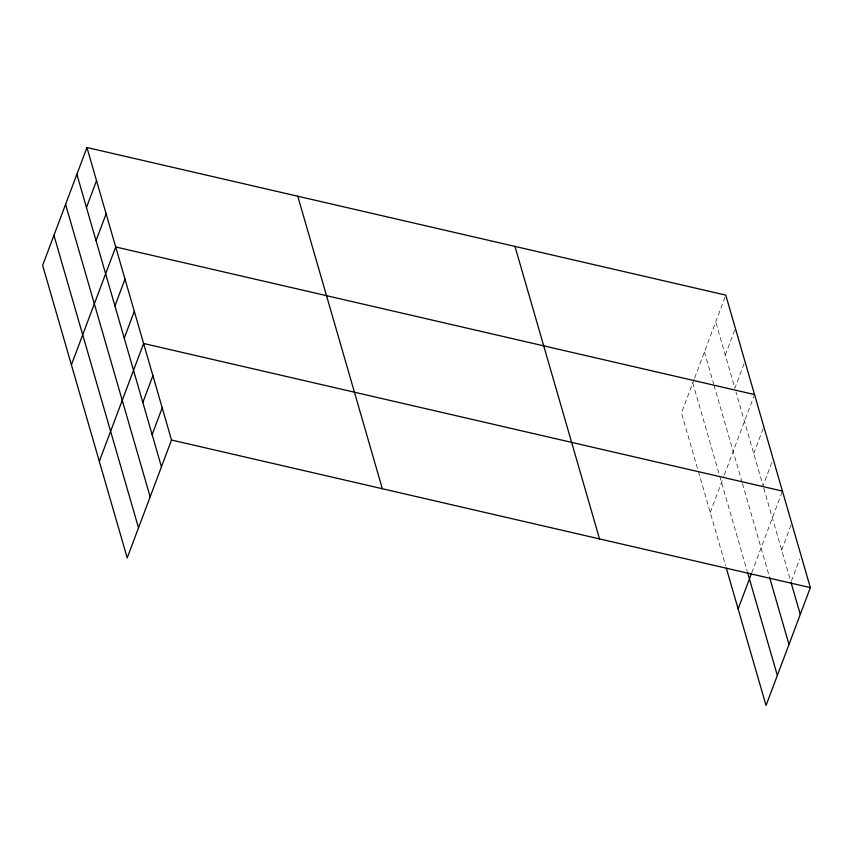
<?xml version="1.0" encoding="UTF-8"?>
<svg xmlns="http://www.w3.org/2000/svg" width="853" height="853" viewBox="0 0 853 853"><rect width="100%" height="100%" fill="white"/><g stroke="black" fill="none" stroke-linecap="round" stroke-linejoin="round"><path stroke-width="0.64" stroke-dasharray="4.26 3.2" d="M694.171 379.222L681.483 412.98L725.615 565.646M694.641 377.975L725.786 295.117M725.295 355.072L735.371 328.266M744.04 363.847L734.87 388.222L715.71 321.922M710.229 512.44L723.856 476.198M724.314 474.95L754.532 394.566M753.764 453.551L763.84 426.745M771.762 462.571L763.062 485.73L735.979 392.049M751.76 572.726L782.446 491.093M781.668 550.078L791.744 523.273M791.424 581.032L799.677 559.099M763.776 488.204L790.614 581.021M704.407 351.969L713.63 383.85M713.993 385.129L742.11 482.361M742.462 483.598L769.662 577.652M692.775 382.933L719.314 474.737M719.687 476.006L747.281 571.489"/><path stroke-width="1.28" d="M86.953 147.516L42.65 265.379L127.214 557.883L171.517 440.02L86.953 147.516L725.786 295.117L810.35 587.621L766.047 705.484L726.329 568.119M86.462 207.471L96.538 180.665M96.048 240.621L106.124 213.815M71.407 364.828L115.709 246.965L754.532 394.566M114.931 305.95L125.007 279.134M124.239 338.129L134.316 311.313M99.311 461.356L143.613 343.492L782.446 491.093M142.835 402.477L152.922 375.661M152.143 434.657L162.219 407.841M738.144 608.967L751.29 573.962M171.517 440.02L810.35 587.621M790.966 582.258L800.274 614.427M769.662 577.652L788.982 644.484M747.644 572.726L777.339 675.437M514.967 246.4L599.542 538.915M297.772 196.222L382.336 488.726M76.877 174.321L161.441 466.826M65.585 204.368L150.149 496.872M53.942 235.332L138.517 527.836"/></g></svg>
